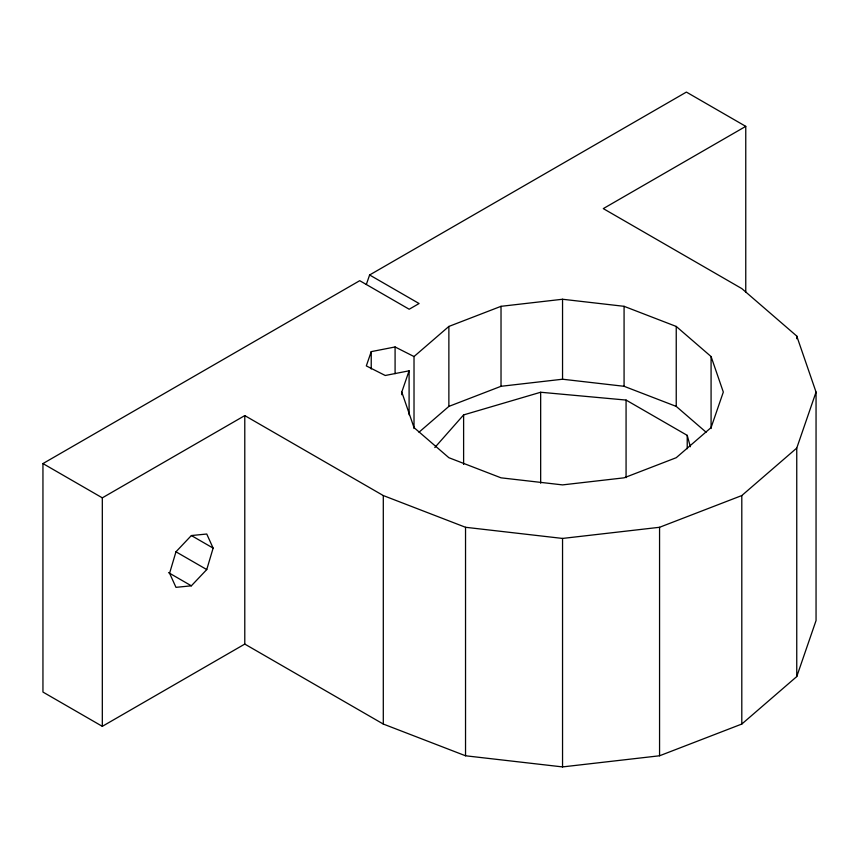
<?xml version="1.0" encoding="UTF-8"?>
<svg xmlns="http://www.w3.org/2000/svg" width="859" height="859" viewBox="0 0 859 859"><rect width="100%" height="100%" fill="white"/><g stroke="black" fill="none" stroke-linecap="round" stroke-linejoin="round"><path stroke-width="1.29" d="M175.966 551.8L169.588 573.243L175.966 587.341L191.353 585.817L206.751 569.571L213.129 548.117L206.751 534.019L191.353 535.544L175.966 551.8L206.751 569.571M414.017 428.523L414.017 356.549L395.086 346.961L371.228 351.632L366.321 365.902L385.251 375.49L409.099 370.809L409.099 414.8M401.776 394.732L401.776 392.069L409.099 370.809M366.321 284.49L369.617 274.977L419.085 303.528L409.195 309.24L359.728 280.689L42.95 463.57L42.95 692.064L102.318 726.338L244.783 644.078L383.297 724.051L465.535 755.78L562.548 766.915L659.562 755.78L741.8 724.051L796.755 676.57L796.755 448.076L816.05 392.069L796.755 336.062L741.8 288.581L603.286 208.608L745.762 126.359L745.762 292.039M796.755 676.57L816.05 620.563L816.05 392.069M434.826 447.539L463.613 414.918L540.665 392.252L626.071 400.069L687.221 435.363L690.346 446.744M414.017 356.549L448.87 326.441L501.022 306.319L562.548 299.254L624.074 306.319L676.237 326.441L711.08 356.549L723.321 392.069L711.08 427.589L676.237 457.707L624.074 477.829L562.548 484.895L501.022 477.829L448.87 457.707L414.017 427.589L401.776 392.069M418.999 432.217L448.87 406.404L501.022 386.292L562.548 379.227L624.074 386.292L676.237 406.404L706.109 432.217M42.95 463.57L102.318 497.844L244.783 415.595L383.297 495.557L465.535 527.286L562.548 538.432L659.562 527.286L741.8 495.557L796.755 448.076M369.617 274.977L686.395 92.085L745.762 126.359M191.439 535.587L213.129 548.117M168.525 572.631L191.353 585.817M796.755 336.062L796.755 338.736M741.8 495.557L741.8 724.051M711.08 356.549L711.08 428.523M687.221 435.363L687.221 448.752M676.237 326.441L676.237 406.404M659.562 527.286L659.562 755.78M626.071 400.069L626.071 477.668M624.074 306.319L624.074 386.292M562.548 299.254L562.548 379.227M562.548 538.432L562.548 766.915M540.665 392.252L540.665 483.241M501.022 306.319L501.022 386.292M465.535 527.286L465.535 755.78M463.613 414.918L463.613 464.429M448.87 326.441L448.87 406.404M395.086 346.961L395.086 373.686M383.297 495.557L383.297 724.051M371.228 351.632L371.228 369.005M244.783 415.595L244.783 644.078M102.318 497.844L102.318 726.338"/></g></svg>
